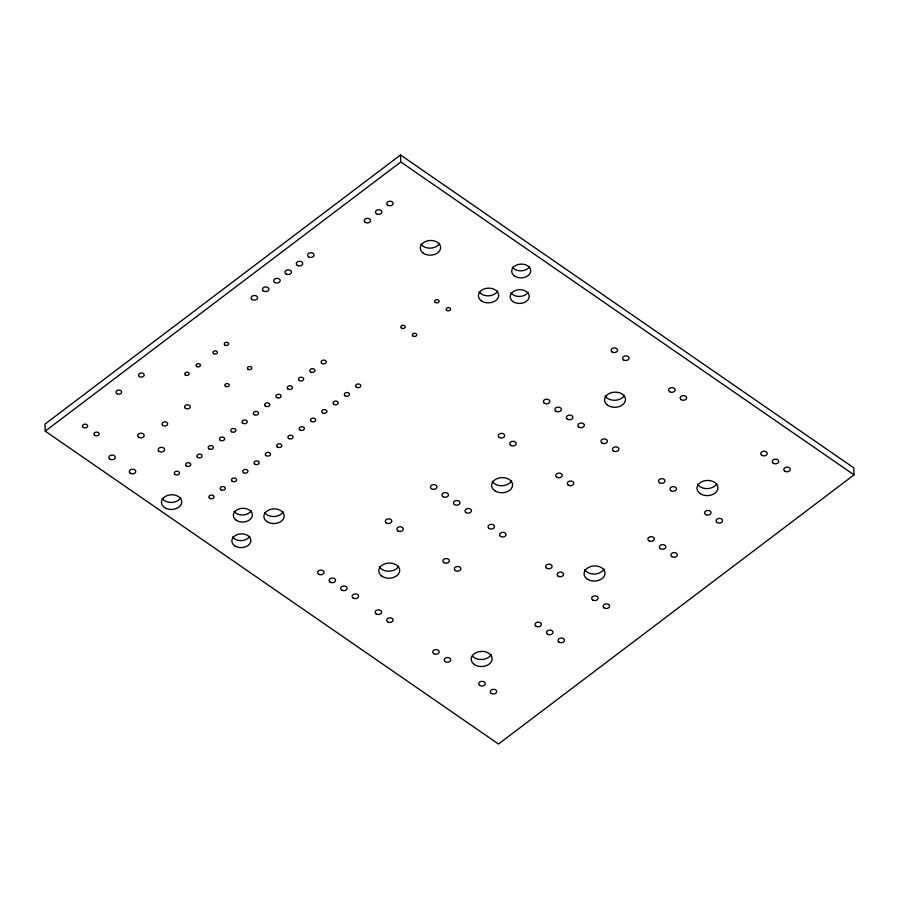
<?xml version="1.0" encoding="UTF-8"?>
<svg xmlns="http://www.w3.org/2000/svg" width="899" height="899" viewBox="0 0 899 899"><rect width="100%" height="100%" fill="white"/><g stroke="black" fill="none" stroke-linecap="round" stroke-linejoin="round"><path stroke-width="1.35" d="M400.505 154.965L44.95 424.137L45.231 431.149L498.496 744.035L854.05 474.863L853.769 467.851L400.505 154.965L400.785 161.977L854.05 474.863M45.231 431.149L400.785 161.977M439.611 243.359A10.159 7.349 -2.3 0 1 430.509 248.146A10.159 7.349 -2.3 0 1 421.013 244.146M180.755 497.641A10.159 7.349 -2.3 0 1 171.653 502.44A10.159 7.349 -2.3 0 1 162.157 498.428M716.885 483.651A10.473 7.574 -2.3 0 1 707.266 488.595A10.473 7.574 -2.3 0 1 697.523 484.156M624.445 395.335A10.473 7.574 -2.3 0 1 614.826 400.28A10.473 7.574 -2.3 0 1 605.083 395.841M604.004 569.112A10.473 7.574 -2.3 0 1 594.385 574.056A10.473 7.574 -2.3 0 1 584.631 569.618M511.565 480.796A10.473 7.574 -2.3 0 1 501.945 485.741A10.473 7.574 -2.3 0 1 492.191 481.302M491.112 654.573A10.473 7.574 -2.3 0 1 482.19 659.484A10.473 7.574 -2.3 0 1 472.368 655.967M398.673 566.258A10.473 7.574 -2.3 0 1 389.053 571.202A10.473 7.574 -2.3 0 1 379.299 566.763M529.601 266.621A9.529 6.889 -2.3 0 1 521.015 270.846A9.529 6.889 -2.3 0 1 512.329 267.082M528.106 292.231A9.529 6.889 -2.3 0 1 519.532 296.445A9.529 6.889 -2.3 0 1 510.834 292.681M497.686 291.04A10.159 7.349 -2.3 0 1 488.584 295.827A10.159 7.349 -2.3 0 1 479.088 291.827M249.765 536.4A9.529 6.889 -2.3 0 1 241.179 540.625A9.529 6.889 -2.3 0 1 232.493 536.86M251.259 510.801A9.529 6.889 -2.3 0 1 242.674 515.015A9.529 6.889 -2.3 0 1 233.987 511.261M283.185 511.745A10.159 7.349 -2.3 0 1 274.083 516.532A10.159 7.349 -2.3 0 1 264.587 512.531M423.35 253.203A10.159 7.349 -2.3 0 0 440.296 249.472A10.159 7.349 -2.3 0 0 427.733 240.797A10.159 7.349 -2.3 0 0 423.35 253.203M164.495 507.497A10.159 7.349 -2.3 0 0 181.441 503.755A10.159 7.349 -2.3 0 0 168.877 495.079A10.159 7.349 -2.3 0 0 164.495 507.497M700.119 493.585A10.473 7.574 -2.3 0 0 717.593 489.73A10.473 7.574 -2.3 0 0 704.636 480.785A10.473 7.574 -2.3 0 0 700.119 493.585M607.668 405.269A10.473 7.574 -2.3 0 0 625.153 401.415A10.473 7.574 -2.3 0 0 612.197 392.47A10.473 7.574 -2.3 0 0 607.668 405.269M587.227 579.046A10.473 7.574 -2.3 0 0 604.701 575.191A10.473 7.574 -2.3 0 0 591.744 566.246A10.473 7.574 -2.3 0 0 587.227 579.046M494.787 490.73A10.473 7.574 -2.3 0 0 512.261 486.876A10.473 7.574 -2.3 0 0 499.305 477.931A10.473 7.574 -2.3 0 0 494.787 490.73M474.335 664.507A10.473 7.574 -2.3 0 0 491.809 660.653A10.473 7.574 -2.3 0 0 478.864 651.708A10.473 7.574 -2.3 0 0 474.335 664.507M381.895 576.192A10.473 7.574 -2.3 0 0 399.37 572.337A10.473 7.574 -2.3 0 0 386.424 563.392A10.473 7.574 -2.3 0 0 381.895 576.192M196.701 366.466A2.225 1.607 -2.3 0 0 200.41 365.657A2.225 1.607 -2.3 0 0 197.668 363.758A2.225 1.607 -2.3 0 0 196.701 366.466M185.419 375.018A2.225 1.607 -2.3 0 0 189.116 374.198A2.225 1.607 -2.3 0 0 186.374 372.298A2.225 1.607 -2.3 0 0 185.419 375.018M213.636 353.655A2.225 1.607 -2.3 0 0 217.344 352.835A2.225 1.607 -2.3 0 0 214.591 350.936A2.225 1.607 -2.3 0 0 213.636 353.655M224.93 345.104A2.225 1.607 -2.3 0 0 228.627 344.283A2.225 1.607 -2.3 0 0 225.885 342.384A2.225 1.607 -2.3 0 0 224.93 345.104M401.471 328.09A2.225 1.607 -2.3 0 0 405.179 327.27A2.225 1.607 -2.3 0 0 402.426 325.382A2.225 1.607 -2.3 0 0 401.471 328.09M412.978 336.035A2.225 1.607 -2.3 0 0 416.687 335.226A2.225 1.607 -2.3 0 0 413.945 333.327A2.225 1.607 -2.3 0 0 412.978 336.035M435.341 302.457A2.225 1.607 -2.3 0 0 439.049 301.637A2.225 1.607 -2.3 0 0 436.296 299.738A2.225 1.607 -2.3 0 0 435.341 302.457M446.848 310.402A2.225 1.607 -2.3 0 0 450.556 309.582A2.225 1.607 -2.3 0 0 447.814 307.683A2.225 1.607 -2.3 0 0 446.848 310.402M175.091 474.481A2.607 1.888 -2.3 0 0 179.429 473.515A2.607 1.888 -2.3 0 0 176.215 471.301A2.607 1.888 -2.3 0 0 175.091 474.481M186.385 465.929A2.607 1.888 -2.3 0 0 190.723 464.974A2.607 1.888 -2.3 0 0 187.509 462.749A2.607 1.888 -2.3 0 0 186.385 465.929M197.668 457.389A2.607 1.888 -2.3 0 0 202.017 456.422A2.607 1.888 -2.3 0 0 198.791 454.209A2.607 1.888 -2.3 0 0 197.668 457.389M208.961 448.837A2.607 1.888 -2.3 0 0 213.299 447.882A2.607 1.888 -2.3 0 0 210.085 445.657A2.607 1.888 -2.3 0 0 208.961 448.837M220.244 440.296A2.607 1.888 -2.3 0 0 224.593 439.33A2.607 1.888 -2.3 0 0 221.368 437.116A2.607 1.888 -2.3 0 0 220.244 440.296M231.537 431.745A2.607 1.888 -2.3 0 0 235.875 430.79A2.607 1.888 -2.3 0 0 232.661 428.565A2.607 1.888 -2.3 0 0 231.537 431.745M242.82 423.204A2.607 1.888 -2.3 0 0 247.169 422.238A2.607 1.888 -2.3 0 0 243.944 420.024A2.607 1.888 -2.3 0 0 242.82 423.204M254.114 414.653A2.607 1.888 -2.3 0 0 258.451 413.697A2.607 1.888 -2.3 0 0 255.237 411.472A2.607 1.888 -2.3 0 0 254.114 414.653M265.407 406.112A2.607 1.888 -2.3 0 0 269.745 405.146A2.607 1.888 -2.3 0 0 266.531 402.932A2.607 1.888 -2.3 0 0 265.407 406.112M276.69 397.56A2.607 1.888 -2.3 0 0 281.039 396.605A2.607 1.888 -2.3 0 0 277.813 394.38A2.607 1.888 -2.3 0 0 276.69 397.56M287.983 389.02A2.607 1.888 -2.3 0 0 292.321 388.053A2.607 1.888 -2.3 0 0 289.107 385.84A2.607 1.888 -2.3 0 0 287.983 389.02M299.266 380.468A2.607 1.888 -2.3 0 0 303.615 379.513A2.607 1.888 -2.3 0 0 300.39 377.288A2.607 1.888 -2.3 0 0 299.266 380.468M310.56 371.928A2.607 1.888 -2.3 0 0 314.897 370.961A2.607 1.888 -2.3 0 0 311.683 368.747A2.607 1.888 -2.3 0 0 310.56 371.928M321.842 363.376A2.607 1.888 -2.3 0 0 326.191 362.421A2.607 1.888 -2.3 0 0 322.966 360.196A2.607 1.888 -2.3 0 0 321.842 363.376M356.386 387.222A2.607 1.888 -2.3 0 0 360.724 386.255A2.607 1.888 -2.3 0 0 357.51 384.042A2.607 1.888 -2.3 0 0 356.386 387.222M345.092 395.762A2.607 1.888 -2.3 0 0 349.441 394.807A2.607 1.888 -2.3 0 0 346.216 392.582A2.607 1.888 -2.3 0 0 345.092 395.762M333.81 404.314A2.607 1.888 -2.3 0 0 338.148 403.348A2.607 1.888 -2.3 0 0 334.934 401.134A2.607 1.888 -2.3 0 0 333.81 404.314M322.516 412.855A2.607 1.888 -2.3 0 0 326.865 411.899A2.607 1.888 -2.3 0 0 323.64 409.674A2.607 1.888 -2.3 0 0 322.516 412.855M311.234 421.406A2.607 1.888 -2.3 0 0 315.571 420.44A2.607 1.888 -2.3 0 0 312.358 418.226A2.607 1.888 -2.3 0 0 311.234 421.406M299.94 429.947A2.607 1.888 -2.3 0 0 304.289 428.992A2.607 1.888 -2.3 0 0 301.064 426.767A2.607 1.888 -2.3 0 0 299.94 429.947M288.646 438.498A2.607 1.888 -2.3 0 0 292.995 437.532A2.607 1.888 -2.3 0 0 289.781 435.318A2.607 1.888 -2.3 0 0 288.646 438.498M277.364 447.039A2.607 1.888 -2.3 0 0 281.702 446.084A2.607 1.888 -2.3 0 0 278.488 443.859A2.607 1.888 -2.3 0 0 277.364 447.039M266.07 455.591A2.607 1.888 -2.3 0 0 270.419 454.624A2.607 1.888 -2.3 0 0 267.194 452.411A2.607 1.888 -2.3 0 0 266.07 455.591M254.788 464.131A2.607 1.888 -2.3 0 0 259.126 463.176A2.607 1.888 -2.3 0 0 255.912 460.951A2.607 1.888 -2.3 0 0 254.788 464.131M243.494 472.683A2.607 1.888 -2.3 0 0 247.843 471.717A2.607 1.888 -2.3 0 0 244.618 469.503A2.607 1.888 -2.3 0 0 243.494 472.683M232.212 481.223A2.607 1.888 -2.3 0 0 236.549 480.268A2.607 1.888 -2.3 0 0 233.335 478.043A2.607 1.888 -2.3 0 0 232.212 481.223M220.918 489.775A2.607 1.888 -2.3 0 0 225.267 488.809A2.607 1.888 -2.3 0 0 222.042 486.595A2.607 1.888 -2.3 0 0 220.918 489.775M209.636 498.316A2.607 1.888 -2.3 0 0 213.973 497.361A2.607 1.888 -2.3 0 0 210.759 495.135A2.607 1.888 -2.3 0 0 209.636 498.316M514.543 276.015A9.529 6.889 -2.3 0 0 530.432 272.509A9.529 6.889 -2.3 0 0 518.656 264.385A9.529 6.889 -2.3 0 0 514.543 276.015M513.048 301.614A9.529 6.889 -2.3 0 0 528.938 298.108A9.529 6.889 -2.3 0 0 517.161 289.984A9.529 6.889 -2.3 0 0 513.048 301.614M481.426 300.884A10.159 7.349 -2.3 0 0 498.372 297.142A10.159 7.349 -2.3 0 0 485.82 288.478A10.159 7.349 -2.3 0 0 481.426 300.884M234.706 545.794A9.529 6.889 -2.3 0 0 250.585 542.288A9.529 6.889 -2.3 0 0 238.819 534.163A9.529 6.889 -2.3 0 0 234.706 545.794M236.19 520.195A9.529 6.889 -2.3 0 0 252.08 516.689A9.529 6.889 -2.3 0 0 240.303 508.564A9.529 6.889 -2.3 0 0 236.19 520.195M266.924 521.6A10.159 7.349 -2.3 0 0 283.87 517.858A10.159 7.349 -2.3 0 0 271.307 509.182A10.159 7.349 -2.3 0 0 266.924 521.6M297.254 265.351A3.236 2.337 -2.3 0 0 302.66 264.16A3.236 2.337 -2.3 0 0 298.648 261.395A3.236 2.337 -2.3 0 0 297.254 265.351M252.102 299.536A3.236 2.337 -2.3 0 0 257.496 298.344A3.236 2.337 -2.3 0 0 253.496 295.58A3.236 2.337 -2.3 0 0 252.102 299.536M308.548 256.811A3.236 2.337 -2.3 0 0 313.942 255.619A3.236 2.337 -2.3 0 0 309.941 252.855A3.236 2.337 -2.3 0 0 308.548 256.811M263.385 290.995A3.236 2.337 -2.3 0 0 268.79 289.804A3.236 2.337 -2.3 0 0 264.789 287.039A3.236 2.337 -2.3 0 0 263.385 290.995M274.678 282.443A3.236 2.337 -2.3 0 0 280.083 281.252A3.236 2.337 -2.3 0 0 276.072 278.488A3.236 2.337 -2.3 0 0 274.678 282.443M285.961 273.903A3.236 2.337 -2.3 0 0 291.366 272.712A3.236 2.337 -2.3 0 0 287.365 269.947A3.236 2.337 -2.3 0 0 285.961 273.903M94.721 435.341A2.607 1.888 -2.3 0 0 99.07 434.386A2.607 1.888 -2.3 0 0 95.845 432.161A2.607 1.888 -2.3 0 0 94.721 435.341M83.214 427.396A2.607 1.888 -2.3 0 0 87.551 426.429A2.607 1.888 -2.3 0 0 84.337 424.216A2.607 1.888 -2.3 0 0 83.214 427.396M387.716 205.197A3.18 2.292 -2.3 0 0 393.02 204.028A3.18 2.292 -2.3 0 0 389.087 201.32A3.18 2.292 -2.3 0 0 387.716 205.197M365.14 222.289A3.18 2.292 -2.3 0 0 370.444 221.12A3.18 2.292 -2.3 0 0 366.511 218.412A3.18 2.292 -2.3 0 0 365.14 222.289M376.434 213.748A3.18 2.292 -2.3 0 0 381.727 212.58A3.18 2.292 -2.3 0 0 377.805 209.86A3.18 2.292 -2.3 0 0 376.434 213.748M185.419 408.337A2.854 2.068 -2.3 0 0 190.183 407.292A2.854 2.068 -2.3 0 0 186.655 404.853A2.854 2.068 -2.3 0 0 185.419 408.337M139.367 376.546A2.854 2.068 -2.3 0 0 144.132 375.501A2.854 2.068 -2.3 0 0 140.604 373.063A2.854 2.068 -2.3 0 0 139.367 376.546M116.791 393.638A2.854 2.068 -2.3 0 0 121.556 392.593A2.854 2.068 -2.3 0 0 118.027 390.155A2.854 2.068 -2.3 0 0 116.791 393.638M162.843 425.429A2.854 2.068 -2.3 0 0 167.607 424.384A2.854 2.068 -2.3 0 0 164.079 421.946A2.854 2.068 -2.3 0 0 162.843 425.429M138.66 437.24A3.236 2.337 -2.3 0 0 144.065 436.049A3.236 2.337 -2.3 0 0 140.064 433.284A3.236 2.337 -2.3 0 0 138.66 437.24M109.779 459.108A3.236 2.337 -2.3 0 0 115.173 457.917A3.236 2.337 -2.3 0 0 111.173 455.152A3.236 2.337 -2.3 0 0 109.779 459.108M159.157 451.377A3.236 2.337 -2.3 0 0 164.551 450.185A3.236 2.337 -2.3 0 0 160.55 447.421A3.236 2.337 -2.3 0 0 159.157 451.377M130.265 473.256A3.236 2.337 -2.3 0 0 135.67 472.054A3.236 2.337 -2.3 0 0 131.659 469.3A3.236 2.337 -2.3 0 0 130.265 473.256M544.333 403.235A3.236 2.337 -2.3 0 0 549.739 402.044A3.236 2.337 -2.3 0 0 545.738 399.28A3.236 2.337 -2.3 0 0 544.333 403.235M555.852 411.18A3.236 2.337 -2.3 0 0 561.246 409.989A3.236 2.337 -2.3 0 0 557.245 407.225A3.236 2.337 -2.3 0 0 555.852 411.18M578.877 427.07A3.236 2.337 -2.3 0 0 584.271 425.879A3.236 2.337 -2.3 0 0 580.271 423.114A3.236 2.337 -2.3 0 0 578.877 427.07M567.359 419.125A3.236 2.337 -2.3 0 0 572.764 417.934A3.236 2.337 -2.3 0 0 568.764 415.169A3.236 2.337 -2.3 0 0 567.359 419.125M784.76 471.166A3.236 2.337 -2.3 0 0 790.165 469.975A3.236 2.337 -2.3 0 0 786.164 467.21A3.236 2.337 -2.3 0 0 784.76 471.166M659.461 482.707A3.236 2.337 -2.3 0 0 664.867 481.516A3.236 2.337 -2.3 0 0 660.866 478.751A3.236 2.337 -2.3 0 0 659.461 482.707M705.513 514.486A3.236 2.337 -2.3 0 0 710.918 513.295A3.236 2.337 -2.3 0 0 706.917 510.531A3.236 2.337 -2.3 0 0 705.513 514.486M761.734 455.265A3.236 2.337 -2.3 0 0 767.139 454.074A3.236 2.337 -2.3 0 0 763.139 451.309A3.236 2.337 -2.3 0 0 761.734 455.265M612.073 351.959A3.236 2.337 -2.3 0 0 617.467 350.767A3.236 2.337 -2.3 0 0 613.466 348.003A3.236 2.337 -2.3 0 0 612.073 351.959M717.031 522.443A3.236 2.337 -2.3 0 0 722.436 521.251A3.236 2.337 -2.3 0 0 718.425 518.487A3.236 2.337 -2.3 0 0 717.031 522.443M681.15 399.639A3.236 2.337 -2.3 0 0 686.544 398.448A3.236 2.337 -2.3 0 0 682.543 395.684A3.236 2.337 -2.3 0 0 681.15 399.639M670.98 490.652A3.236 2.337 -2.3 0 0 676.374 489.461A3.236 2.337 -2.3 0 0 672.373 486.696A3.236 2.337 -2.3 0 0 670.98 490.652M623.58 359.903A3.236 2.337 -2.3 0 0 628.985 358.712A3.236 2.337 -2.3 0 0 624.974 355.948A3.236 2.337 -2.3 0 0 623.58 359.903M601.903 442.971A3.236 2.337 -2.3 0 0 607.297 441.78A3.236 2.337 -2.3 0 0 603.296 439.015A3.236 2.337 -2.3 0 0 601.903 442.971M613.41 450.916A3.236 2.337 -2.3 0 0 618.815 449.725A3.236 2.337 -2.3 0 0 614.815 446.96A3.236 2.337 -2.3 0 0 613.41 450.916M669.631 391.694A3.236 2.337 -2.3 0 0 675.037 390.503A3.236 2.337 -2.3 0 0 671.025 387.739A3.236 2.337 -2.3 0 0 669.631 391.694M773.252 463.21A3.236 2.337 -2.3 0 0 778.646 462.019A3.236 2.337 -2.3 0 0 774.646 459.254A3.236 2.337 -2.3 0 0 773.252 463.21M248.068 369.242A2.225 1.607 -2.3 0 0 251.765 368.433A2.225 1.607 -2.3 0 0 249.023 366.534A2.225 1.607 -2.3 0 0 248.068 369.242M225.48 386.334A2.225 1.607 -2.3 0 0 229.189 385.525A2.225 1.607 -2.3 0 0 226.447 383.626A2.225 1.607 -2.3 0 0 225.48 386.334M431.441 488.696A3.236 2.337 -2.3 0 0 436.847 487.505A3.236 2.337 -2.3 0 0 432.846 484.741A3.236 2.337 -2.3 0 0 431.441 488.696M442.96 496.641A3.236 2.337 -2.3 0 0 448.365 495.45A3.236 2.337 -2.3 0 0 444.353 492.686A3.236 2.337 -2.3 0 0 442.96 496.641M465.985 512.531A3.236 2.337 -2.3 0 0 471.391 511.34A3.236 2.337 -2.3 0 0 467.379 508.576A3.236 2.337 -2.3 0 0 465.985 512.531M454.478 504.586A3.236 2.337 -2.3 0 0 459.872 503.395A3.236 2.337 -2.3 0 0 455.872 500.631A3.236 2.337 -2.3 0 0 454.478 504.586M671.879 556.627A3.236 2.337 -2.3 0 0 677.273 555.436A3.236 2.337 -2.3 0 0 673.272 552.671A3.236 2.337 -2.3 0 0 671.879 556.627M546.581 568.168A3.236 2.337 -2.3 0 0 551.975 566.977A3.236 2.337 -2.3 0 0 547.974 564.212A3.236 2.337 -2.3 0 0 546.581 568.168M592.632 599.948A3.236 2.337 -2.3 0 0 598.026 598.756A3.236 2.337 -2.3 0 0 594.025 595.992A3.236 2.337 -2.3 0 0 592.632 599.948M648.853 540.726A3.236 2.337 -2.3 0 0 654.247 539.535A3.236 2.337 -2.3 0 0 650.247 536.77A3.236 2.337 -2.3 0 0 648.853 540.726M499.181 437.42A3.236 2.337 -2.3 0 0 504.586 436.229A3.236 2.337 -2.3 0 0 500.574 433.464A3.236 2.337 -2.3 0 0 499.181 437.42M604.139 607.904A3.236 2.337 -2.3 0 0 609.544 606.713A3.236 2.337 -2.3 0 0 605.544 603.948A3.236 2.337 -2.3 0 0 604.139 607.904M568.258 485.1A3.236 2.337 -2.3 0 0 573.663 483.909A3.236 2.337 -2.3 0 0 569.651 481.145A3.236 2.337 -2.3 0 0 568.258 485.1M558.088 576.113A3.236 2.337 -2.3 0 0 563.493 574.922A3.236 2.337 -2.3 0 0 559.493 572.157A3.236 2.337 -2.3 0 0 558.088 576.113M510.688 445.365A3.236 2.337 -2.3 0 0 516.093 444.173A3.236 2.337 -2.3 0 0 512.093 441.409A3.236 2.337 -2.3 0 0 510.688 445.365M489.011 528.432A3.236 2.337 -2.3 0 0 494.416 527.241A3.236 2.337 -2.3 0 0 490.404 524.477A3.236 2.337 -2.3 0 0 489.011 528.432M500.529 536.377A3.236 2.337 -2.3 0 0 505.923 535.186A3.236 2.337 -2.3 0 0 501.923 532.422A3.236 2.337 -2.3 0 0 500.529 536.377M556.739 477.155A3.236 2.337 -2.3 0 0 562.145 475.964A3.236 2.337 -2.3 0 0 558.144 473.2A3.236 2.337 -2.3 0 0 556.739 477.155M660.36 548.671A3.236 2.337 -2.3 0 0 665.766 547.48A3.236 2.337 -2.3 0 0 661.754 544.715A3.236 2.337 -2.3 0 0 660.36 548.671M318.561 574.158A3.236 2.337 -2.3 0 0 323.966 572.966A3.236 2.337 -2.3 0 0 319.954 570.202A3.236 2.337 -2.3 0 0 318.561 574.158M330.068 582.102A3.236 2.337 -2.3 0 0 335.473 580.911A3.236 2.337 -2.3 0 0 331.473 578.147A3.236 2.337 -2.3 0 0 330.068 582.102M353.093 597.992A3.236 2.337 -2.3 0 0 358.499 596.801A3.236 2.337 -2.3 0 0 354.498 594.037A3.236 2.337 -2.3 0 0 353.093 597.992M341.586 590.047A3.236 2.337 -2.3 0 0 346.992 588.856A3.236 2.337 -2.3 0 0 342.98 586.092A3.236 2.337 -2.3 0 0 341.586 590.047M558.987 642.088A3.236 2.337 -2.3 0 0 564.392 640.897A3.236 2.337 -2.3 0 0 560.38 638.133A3.236 2.337 -2.3 0 0 558.987 642.088M433.689 653.629A3.236 2.337 -2.3 0 0 439.094 652.438A3.236 2.337 -2.3 0 0 435.082 649.674A3.236 2.337 -2.3 0 0 433.689 653.629M479.74 685.409A3.236 2.337 -2.3 0 0 485.145 684.218A3.236 2.337 -2.3 0 0 481.134 681.453A3.236 2.337 -2.3 0 0 479.74 685.409M535.961 626.187A3.236 2.337 -2.3 0 0 541.367 624.996A3.236 2.337 -2.3 0 0 537.355 622.232A3.236 2.337 -2.3 0 0 535.961 626.187M386.289 522.881A3.236 2.337 -2.3 0 0 391.694 521.69A3.236 2.337 -2.3 0 0 387.694 518.925A3.236 2.337 -2.3 0 0 386.289 522.881M491.259 693.365A3.236 2.337 -2.3 0 0 496.653 692.174A3.236 2.337 -2.3 0 0 492.652 689.409A3.236 2.337 -2.3 0 0 491.259 693.365M455.366 570.562A3.236 2.337 -2.3 0 0 460.771 569.37A3.236 2.337 -2.3 0 0 456.771 566.606A3.236 2.337 -2.3 0 0 455.366 570.562M445.196 661.574A3.236 2.337 -2.3 0 0 450.601 660.383A3.236 2.337 -2.3 0 0 446.601 657.619A3.236 2.337 -2.3 0 0 445.196 661.574M397.808 530.826A3.236 2.337 -2.3 0 0 403.202 529.635A3.236 2.337 -2.3 0 0 399.201 526.87A3.236 2.337 -2.3 0 0 397.808 530.826M376.119 613.893A3.236 2.337 -2.3 0 0 381.524 612.702A3.236 2.337 -2.3 0 0 377.524 609.938A3.236 2.337 -2.3 0 0 376.119 613.893M387.638 621.838A3.236 2.337 -2.3 0 0 393.043 620.647A3.236 2.337 -2.3 0 0 389.031 617.883A3.236 2.337 -2.3 0 0 387.638 621.838M443.859 562.617A3.236 2.337 -2.3 0 0 449.264 561.426A3.236 2.337 -2.3 0 0 445.252 558.661A3.236 2.337 -2.3 0 0 443.859 562.617M547.469 634.132A3.236 2.337 -2.3 0 0 552.874 632.941A3.236 2.337 -2.3 0 0 548.873 630.177A3.236 2.337 -2.3 0 0 547.469 634.132"/></g></svg>
